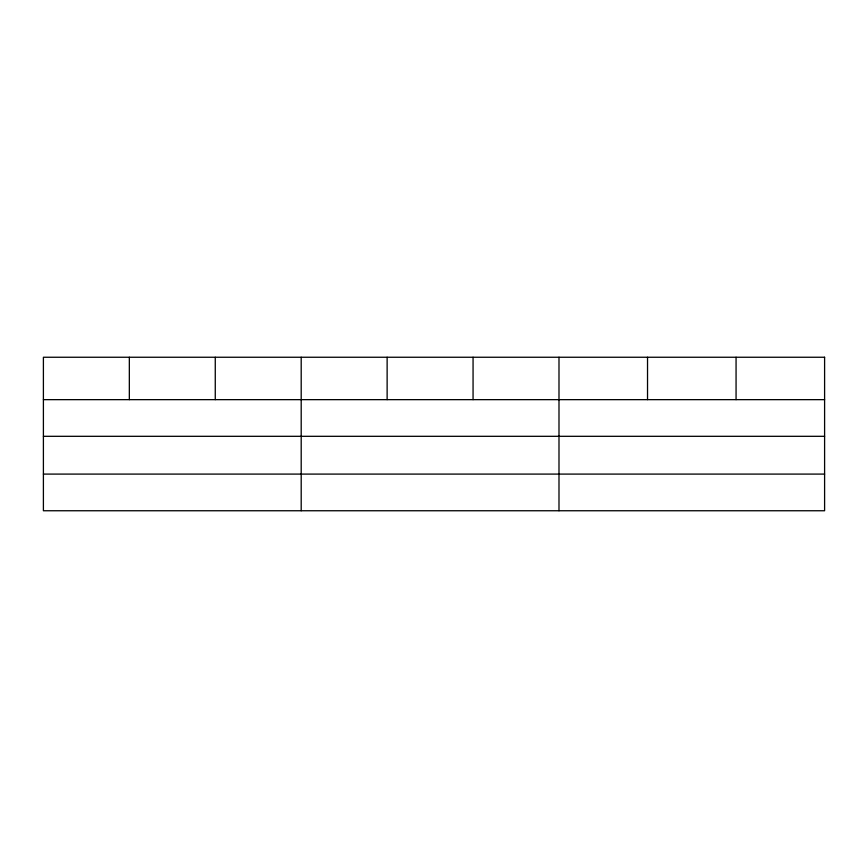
<?xml version="1.0" encoding="UTF-8"?>
<svg xmlns="http://www.w3.org/2000/svg" width="868" height="868" viewBox="0 0 868 868"><rect width="100%" height="100%" fill="white"/><g stroke="black" fill="none" stroke-linecap="round" stroke-linejoin="round"><path stroke-width="1.3" d="M43.4 399.649L824.6 399.649M43.4 436.311L824.6 436.311M43.4 474.091L824.6 474.091M736.064 357.247L736.064 399.649M647.528 357.247L647.528 399.649M558.992 357.247L558.992 510.753M473.06 357.247L473.06 399.649M387.128 357.247L387.128 399.649M301.196 357.247L301.196 510.753M215.264 357.247L215.264 399.649M129.332 357.247L129.332 399.649M824.6 357.247L43.4 357.247L43.4 510.753L824.6 510.753L824.6 357.247"/></g></svg>
